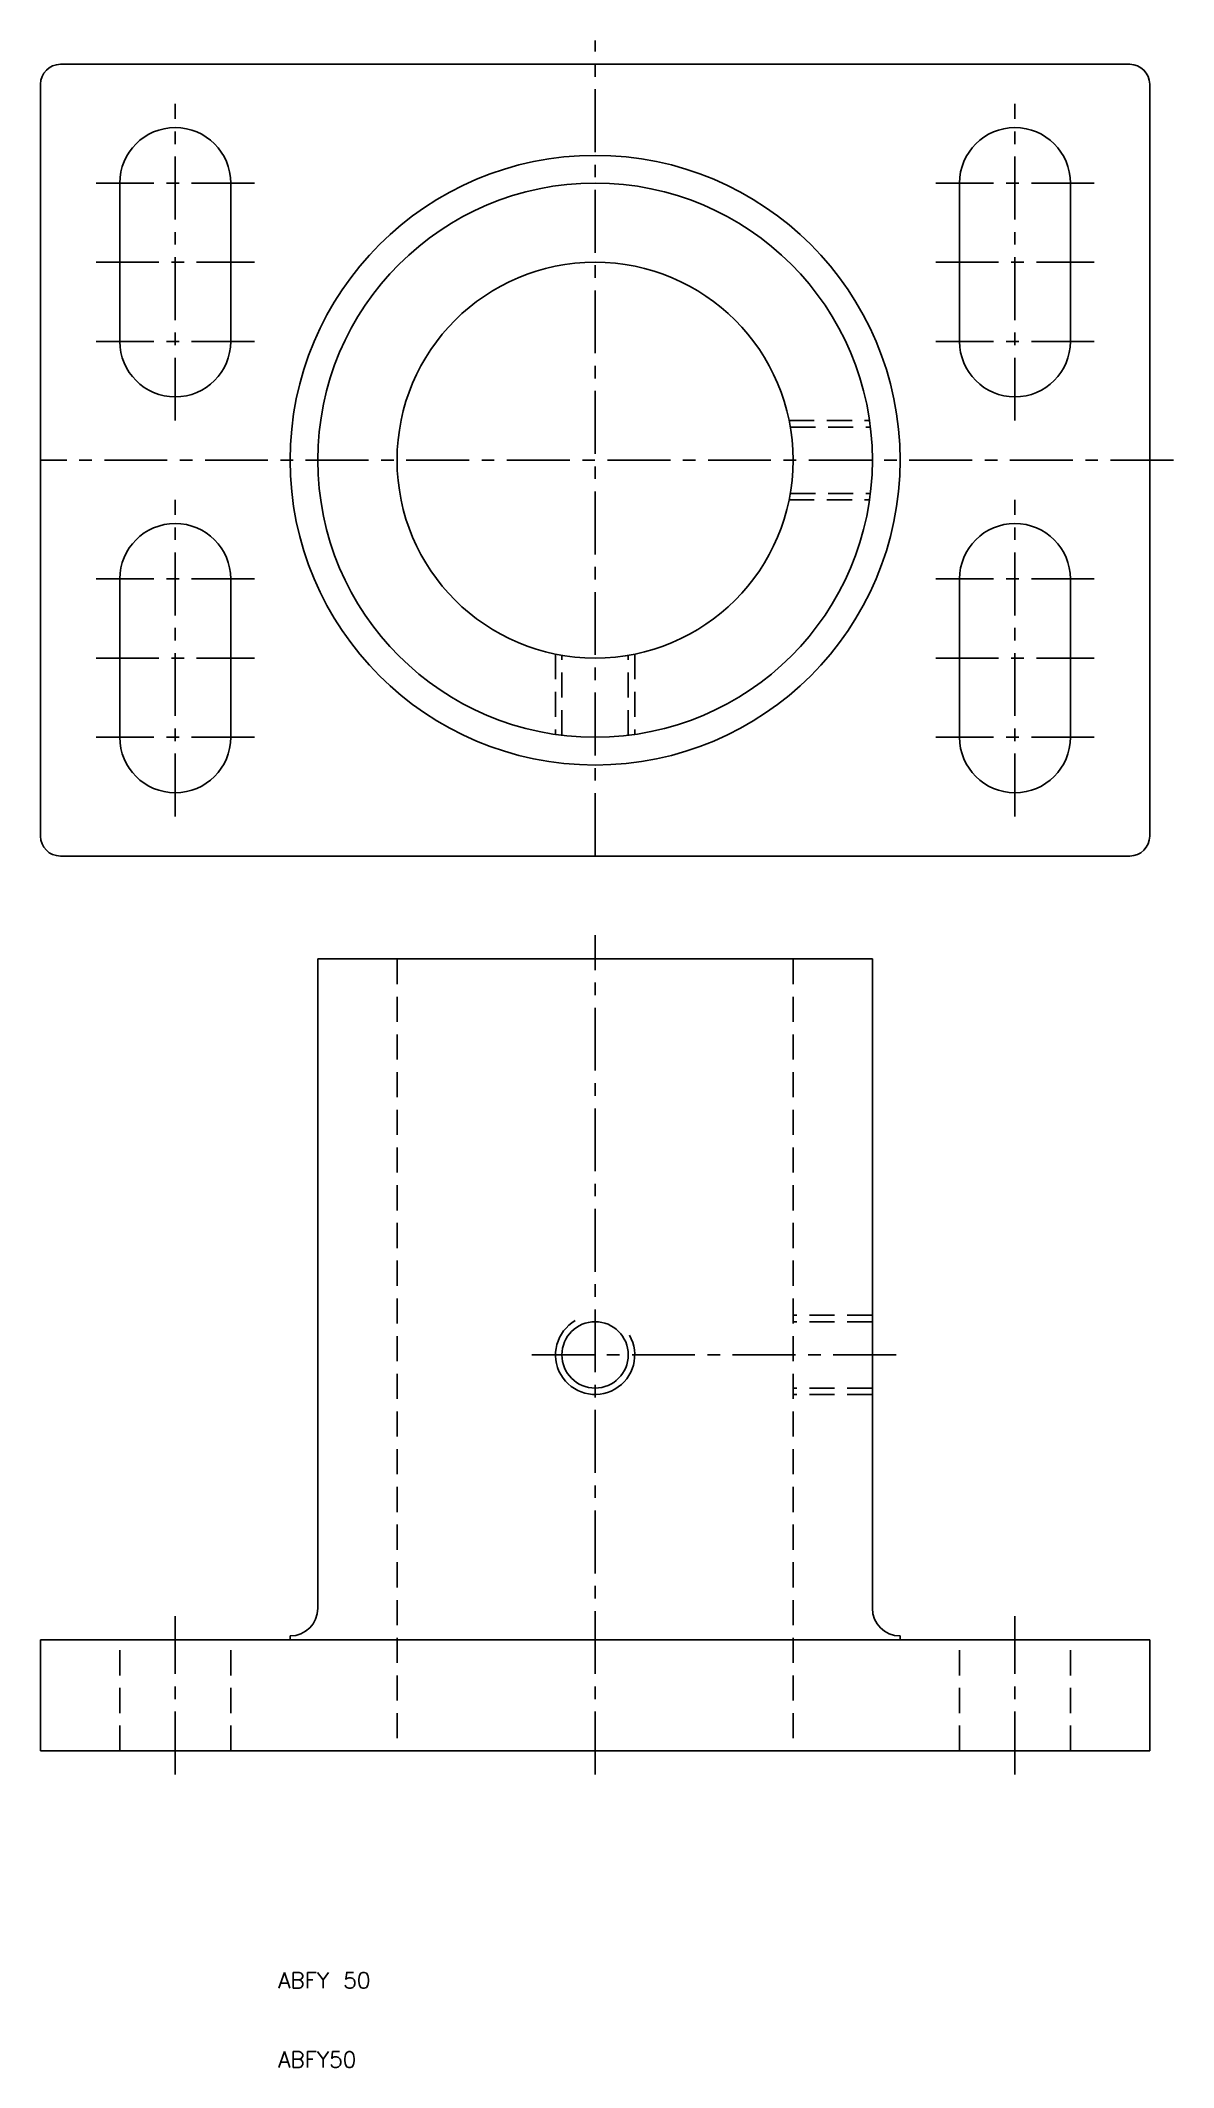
# Model space of a CAD drawing. Extents: x -20 to 123, y 10 to 266.
import ezdxf

# ---------------------------------------------------------------- set-up
doc = ezdxf.new("R2010")
doc.units = 0
doc.header["$LTSCALE"] = 0.25
doc.linetypes.add('CENTER', pattern=[50.8, 31.75, -6.35, 6.35, -6.35])
doc.linetypes.add('DASHED', pattern=[19.05, 12.7, -6.35])
doc.layers.get('0').update_dxf_attribs({"linetype": 'CONTINUOUS'})
doc.layers.add('CENTER', color=1, linetype='CENTER')
doc.styles.get("Standard").update_dxf_attribs({"font": 'txt.shx', "bigfont": 'extfont.shx'})

msp = doc.modelspace()

# ---------------------------------------------------------------- linework, layer by layer
for p, q in [((-17.5, 263), (117.5, 263)), ((-20, 165.5), (-20, 260.5)), ((120, 165.5), (120, 260.5)), ((-10, 248), (-10, 228)), ((4, 248), (4, 228)), ((96, 248), (96, 228)), ((110, 248), (110, 228)), ((-10, 198), (-10, 178)), ((4, 198), (4, 178)), ((96, 198), (96, 178)), ((110, 198), (110, 178)), ((-17.5, 163), (117.5, 163)), ((15, 68), (15, 150)), ((15, 150), (85, 150)), ((85, 68), (85, 150)), ((-20, 50), (-20, 64)), ((-20, 64), (15, 64)), ((11.5, 64.5), (11.5, 64)), ((15, 64), (50, 64)), ((85, 64), (50, 64)), ((120, 64), (85, 64)), ((88.5, 64.5), (88.5, 64)), ((120, 50), (120, 64)), ((50, 50), (-20, 50)), ((50, 50), (120, 50))]:
    msp.add_line(p, q)
at = {"color": 3, "linetype": 'DASHED'}
for p, q in [((74.494897, 218), (84.641016, 218)), ((74.646717, 217.188), (84.748535, 217.188)), ((74.494897, 208), (84.641016, 208)), ((74.646717, 208.812), (84.748535, 208.812)), ((45, 188.505103), (45, 178.358984)), ((45.812, 178.251465), (45.812, 188.353283)), ((54.188, 178.251465), (54.188, 188.353283)), ((55, 188.505103), (55, 178.358984)), ((25, 150), (25, 50)), ((75, 150), (75, 50)), ((85, 105), (75, 105)), ((85, 104.188), (75, 104.188)), ((85, 95.812), (75, 95.812)), ((85, 95), (75, 95)), ((-10, 50), (-10, 64)), ((4, 50), (4, 64)), ((96, 50), (96, 64)), ((110, 50), (110, 64))]:
    msp.add_line(p, q, dxfattribs=at)
for centre, radius in [((50, 213), 38.5), ((50, 213), 35), ((50, 213), 25), ((50, 100), 4.188)]:
    msp.add_circle(centre, radius)
for centre, radius, start, end in [((-17.5, 260.5), 2.5, 90, 180), ((117.5, 260.5), 2.5, 0, 90), ((-3, 248), 7, 0, 180), ((103, 248), 7, 0, 180), ((-3, 228), 7, 180, 0), ((103, 228), 7, 180, 0), ((-3, 198), 7, 0, 180), ((103, 198), 7, 0, 180), ((-3, 178), 7, 180, 0), ((103, 178), 7, 180, 0), ((-17.5, 165.5), 2.5, 180, 270), ((117.5, 165.5), 2.5, 270, 0), ((11.5, 68), 3.5, 270, 0), ((88.5, 68), 3.5, 180, 270)]:
    msp.add_arc(centre, radius, start, end)
at = {"color": 3}
msp.add_arc((50, 100), 5, 120, 30, dxfattribs=at)
at = {"layer": 'CENTER', "color": 1, "linetype": 'CENTER'}
for p, q in [((50, 163), (50, 266)), ((-3, 218), (-3, 258)), ((103, 218), (103, 258)), ((7, 248), (-13, 248)), ((113, 248), (93, 248)), ((-13, 238), (7, 238)), ((93, 238), (113, 238)), ((7, 228), (-13, 228)), ((113, 228), (93, 228)), ((123, 213), (-20, 213)), ((-3, 168), (-3, 208)), ((103, 168), (103, 208)), ((7, 198), (-13, 198)), ((113, 198), (93, 198)), ((-13, 188), (7, 188)), ((93, 188), (113, 188)), ((7, 178), (-13, 178)), ((113, 178), (93, 178)), ((50, 47), (50, 153)), ((42, 100), (50, 100)), ((88, 100), (50, 100)), ((-3, 47), (-3, 67)), ((103, 47), (103, 67))]:
    msp.add_line(p, q, dxfattribs=at)

# ---------------------------------------------------------------- texts
for s, p in [('ABFY 50', (10, 20)), ('ABFY50', (10, 10))]:
    msp.add_text(s, height=2).set_placement(p)

doc.saveas('drawing.dxf')
